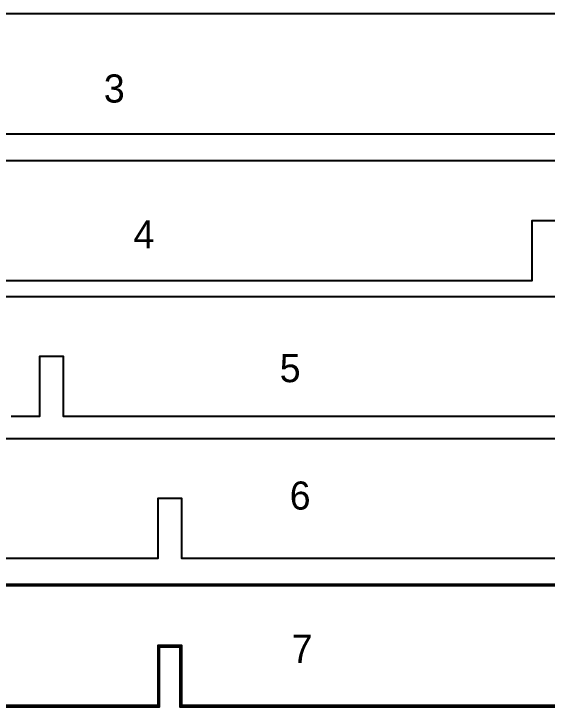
# Model space of a CAD drawing. Header units: inches. Extents: x -1244 to -570, y -2074 to -1714.
# Drawn here: x -1186.11 to -1177.22, y -1994.11 to -1982.56 of the extents above; entities that cross this region are included whole.
import ezdxf

# ---------------------------------------------------------------- set-up
doc = ezdxf.new("R2010")
doc.units = ezdxf.units.IN
doc.header["$LTSCALE"] = 0.1
doc.header["$MEASUREMENT"] = 0
doc.layers.add('cockpit', color=1, linetype='Continuous', lineweight=20)

msp = doc.modelspace()

# ---------------------------------------------------------------- linework, layer by layer
at = {"color": 7, "linetype": 'Continuous', "lineweight": 25}
for points in [[(-1142.83565, -1982.56005), (-1189.52867, -1982.56005)], [(-1186.9964, -1984.56005), (-1176.9964, -1984.56005)], [(-1193.20668, -1985.00558), (-1139.87871, -1985.00558)], [(-1176.67258, -1986.00558), (-1177.47258, -1986.00558), (-1177.47258, -1987.00558), (-1187.47258, -1987.00558)], [(-1193.99142, -1987.26823), (-1134.94544, -1987.26823)], [(-1175.28267, -1989.26823), (-1185.28267, -1989.26823), (-1185.28267, -1988.26823), (-1185.68267, -1988.26823), (-1185.68267, -1989.26823), (-1186.155, -1989.26823)], [(-1193.71122, -1989.63687), (-1131.28274, -1989.63687)], [(-1173.31122, -1991.63687), (-1183.31122, -1991.63687), (-1183.31122, -1990.63687), (-1183.71122, -1990.63687), (-1183.71122, -1991.63687), (-1191.92008, -1991.63687)], [(-1193.71154, -1992.06055), (-1131.28237, -1992.06055)], [(-1193.71122, -1992.08555), (-1131.28274, -1992.08555)], [(-1173.28622, -1994.11055), (-1183.33622, -1994.11055), (-1183.33622, -1993.11055), (-1183.68622, -1993.11055), (-1183.68622, -1994.11055), (-1191.93306, -1994.11055)], [(-1173.31122, -1994.08555), (-1183.31122, -1994.08555), (-1183.31122, -1993.08555), (-1183.71122, -1993.08555), (-1183.71122, -1994.08555), (-1191.92008, -1994.08555)]]:
    msp.add_lwpolyline(points, dxfattribs=at)

# ---------------------------------------------------------------- texts
at = {"layer": 'cockpit', "lineweight": 100}
for s, p in [('3', (-1184.60973, -1984.03767)), ('4', (-1184.11473, -1986.46767)), ('5', (-1181.67651, -1988.69646)), ('6', (-1181.51033, -1990.81938)), ('7', (-1181.47866, -1993.37279))]:
    msp.add_text(s, height=0.46838, dxfattribs=at).set_placement(p)

doc.saveas('drawing.dxf')
